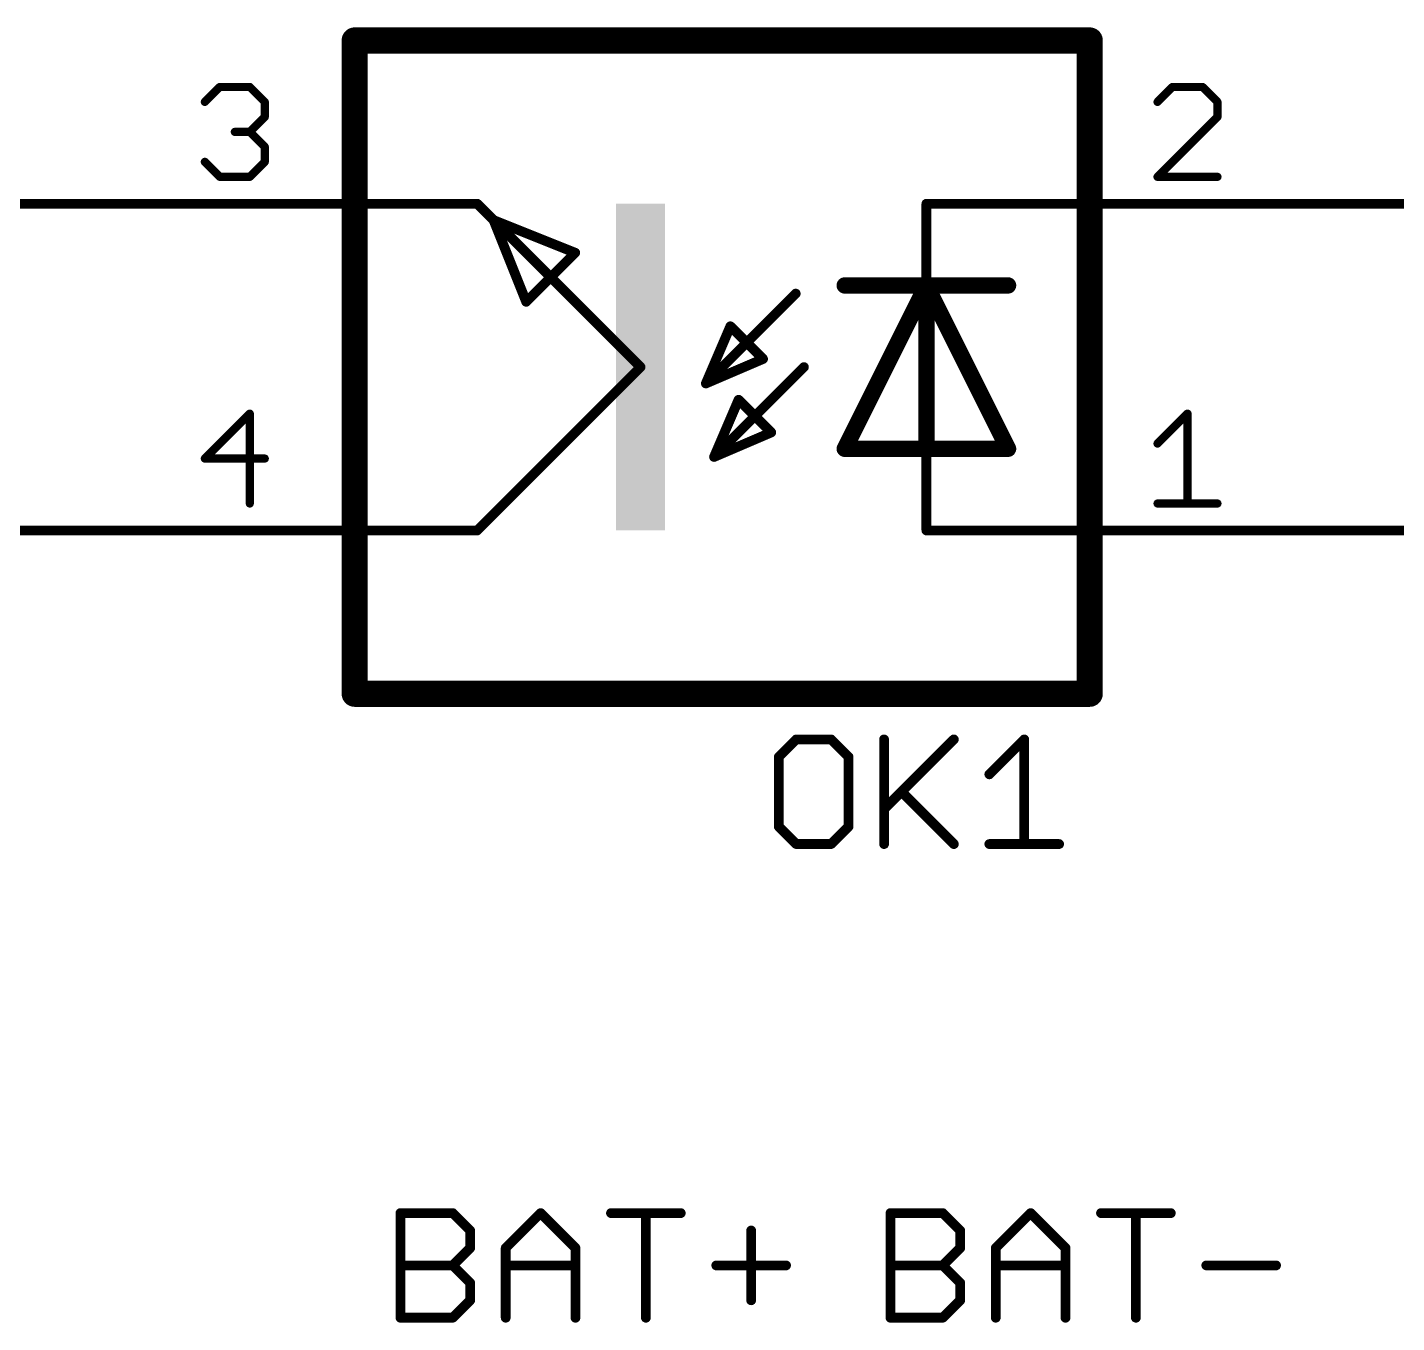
# Model space of a CAD drawing. Extents: x 38 to 196, y 11 to 104.
# Drawn here: x 130.17 to 151.46, y 66.42 to 86.56 of the extents above; entities that cross this region are included whole.
import ezdxf

# ---------------------------------------------------------------- set-up
doc = ezdxf.new("R2010")
doc.units = 0
for name, color, linetype in [('91', 94, 'CONTINUOUS'), ('94', 14, 'CONTINUOUS'), ('95', 250, 'CONTINUOUS')]:
    doc.layers.add(name, color=color, linetype=linetype)

# ---------------------------------------------------------------- blocks, each defined once
blk = doc.blocks.new('RECT')
blk.add_solid([(-0.5, -0.5), (0.5, -0.5), (-0.5, 0.5), (0.5, 0.5)])

msp = doc.modelspace()

# ---------------------------------------------------------------- linework, layer by layer
at = {"layer": '91', "const_width": 0.1524}
for points in [[(132.08, 83.82), (111.76, 83.82)], [(149.86, 83.82), (177.8, 83.82)], [(119.38, 78.74), (132.08, 78.74)], [(149.86, 78.74), (152.4, 78.74)]]:
    msp.add_lwpolyline(points, dxfattribs=at)
at = {"layer": '91', "const_width": 0.0762}
for points in [[(132.08, 83.7819, 1), (132.08, 83.8581)], [(149.86, 83.8581, 1), (149.86, 83.7819)], [(132.08, 78.7019, 1), (132.08, 78.7781)], [(149.86, 78.7781, 1), (149.86, 78.7019)]]:
    msp.add_lwpolyline(points, format="xyb", dxfattribs=at)
at = {"layer": '94'}
for points, const_width in [([(146.685, 86.36), (135.255, 86.36)], 0.4064), ([(135.255, 76.2), (135.255, 86.36)], 0.4064), ([(146.685, 76.2), (146.685, 86.36)], 0.4064), ([(132.08, 83.82), (134.62, 83.82)], 0.1524), ([(137.16, 83.82), (134.62, 83.82)], 0.1524), ([(137.414, 83.566), (137.16, 83.82)], 0.1524), ([(144.145, 82.55), (144.145, 83.82)], 0.1524), ([(144.145, 83.82), (147.32, 83.82)], 0.1524), ([(149.86, 83.82), (147.32, 83.82)], 0.1524), ([(139.7, 81.28), (137.414, 83.566)], 0.1524), ([(137.922, 82.296), (137.414, 83.566)], 0.1524), ([(137.414, 83.566), (138.684, 83.058)], 0.1524), ([(138.684, 83.058), (137.922, 82.296)], 0.1524), ([(142.875, 80.01), (144.145, 82.55)], 0.254), ([(142.875, 82.55), (144.145, 82.55)], 0.254), ([(144.145, 82.55), (145.415, 80.01)], 0.254), ([(144.145, 82.55), (145.415, 82.55)], 0.254), ([(144.145, 80.01), (144.145, 82.55)], 0.254), ([(142.113, 82.423), (140.716, 81.026)], 0.1524), ([(141.097, 81.915), (140.716, 81.026)], 0.1524), ([(141.605, 81.407), (141.097, 81.915)], 0.1524), ([(137.16, 78.74), (139.7, 81.28)], 0.1524), ([(140.716, 81.026), (141.605, 81.407)], 0.1524), ([(142.24, 81.28), (140.843, 79.883)], 0.1524), ([(141.224, 80.772), (140.843, 79.883)], 0.1524), ([(141.732, 80.264), (141.224, 80.772)], 0.1524), ([(140.843, 79.883), (141.732, 80.264)], 0.1524), ([(142.875, 80.01), (144.145, 80.01)], 0.254), ([(144.145, 80.01), (145.415, 80.01)], 0.254), ([(144.145, 78.74), (144.145, 80.01)], 0.1524), ([(132.08, 78.74), (134.62, 78.74)], 0.1524), ([(137.16, 78.74), (134.62, 78.74)], 0.1524), ([(144.145, 78.74), (147.32, 78.74)], 0.1524), ([(149.86, 78.74), (147.32, 78.74)], 0.1524), ([(146.685, 76.2), (135.255, 76.2)], 0.4064)]:
    msp.add_lwpolyline(points, dxfattribs=dict(at, const_width=const_width))
for points, const_width in [([(135.255, 86.4616, 1), (135.255, 86.2584)], 0.2032), ([(135.3566, 86.36, 1), (135.1534, 86.36)], 0.2032), ([(146.7866, 86.36, 1), (146.5834, 86.36)], 0.2032), ([(146.685, 86.2584, 1), (146.685, 86.4616)], 0.2032), ([(132.08, 83.8581, 1), (132.08, 83.7819)], 0.0762), ([(134.62, 83.8581, 1), (134.62, 83.7819)], 0.0762), ([(134.62, 83.7819, 1), (134.62, 83.8581)], 0.0762), ([(137.1869, 83.8469, 1), (137.1331, 83.7931)], 0.0762), ([(137.16, 83.7819, 1), (137.16, 83.8581)], 0.0762), ([(144.1831, 83.82, 1), (144.1069, 83.82)], 0.0762), ([(144.145, 83.8581, 1), (144.145, 83.7819)], 0.0762), ([(147.32, 83.8581, 1), (147.32, 83.7819)], 0.0762), ([(147.32, 83.7819, 1), (147.32, 83.8581)], 0.0762), ([(149.86, 83.7819, 1), (149.86, 83.8581)], 0.0762), ([(137.4494, 83.5801, 1), (137.3786, 83.5519)], 0.0762), ([(137.4281, 83.6014, 1), (137.3999, 83.5306)], 0.0762), ([(137.4409, 83.5929, 1), (137.3871, 83.5391)], 0.0762), ([(137.3871, 83.5391, 1), (137.4409, 83.5929)], 0.0762), ([(138.7109, 83.0311, 1), (138.6571, 83.0849)], 0.0762), ([(138.6699, 83.0226, 1), (138.6981, 83.0934)], 0.0762), ([(142.875, 82.6135, 1), (142.875, 82.4865)], 0.127), ([(144.2018, 82.5784, 1), (144.0882, 82.5216)], 0.127), ([(144.145, 82.6135, 1), (144.145, 82.4865)], 0.127), ([(144.2085, 82.55, 1), (144.0815, 82.55)], 0.127), ([(144.2018, 82.5216, 1), (144.0882, 82.5784)], 0.127), ([(144.145, 82.4865, 1), (144.145, 82.6135)], 0.127), ([(145.415, 82.4865, 1), (145.415, 82.6135)], 0.127), ([(142.1399, 82.3961, 1), (142.0861, 82.4499)], 0.0762), ([(144.1069, 82.55, 1), (144.1831, 82.55)], 0.0762), ([(137.8951, 82.3229, 1), (137.9489, 82.2691)], 0.0762), ([(137.8866, 82.2819, 1), (137.9574, 82.3101)], 0.0762), ([(141.1239, 81.9419, 1), (141.0701, 81.8881)], 0.0762), ([(141.132, 81.9, 1), (141.062, 81.93)], 0.0762), ([(139.7269, 81.2531, 1), (139.6731, 81.3069)], 0.0762), ([(139.6731, 81.2531, 1), (139.7269, 81.3069)], 0.0762), ([(141.5781, 81.3801, 1), (141.6319, 81.4339)], 0.0762), ([(141.62, 81.372, 1), (141.59, 81.442)], 0.0762), ([(142.2669, 81.2531, 1), (142.2131, 81.3069)], 0.0762), ([(140.701, 81.061, 1), (140.731, 80.991)], 0.0762), ([(140.681, 81.041, 1), (140.751, 81.011)], 0.0762), ([(140.6891, 81.0529, 1), (140.7429, 80.9991)], 0.0762), ([(141.2509, 80.7989, 1), (141.1971, 80.7451)], 0.0762), ([(141.259, 80.757, 1), (141.189, 80.787)], 0.0762), ([(141.7051, 80.2371, 1), (141.7589, 80.2909)], 0.0762), ([(141.747, 80.229, 1), (141.717, 80.299)], 0.0762), ([(142.875, 80.0735, 1), (142.875, 79.9465)], 0.127), ([(142.8182, 80.0384, 1), (142.9318, 79.9816)], 0.127), ([(144.145, 80.0735, 1), (144.145, 79.9465)], 0.127), ([(144.0815, 80.01, 1), (144.2085, 80.01)], 0.127), ([(144.1831, 80.01, 1), (144.1069, 80.01)], 0.0762), ([(144.145, 79.9465, 1), (144.145, 80.0735)], 0.127), ([(145.3582, 79.9816, 1), (145.4718, 80.0384)], 0.127), ([(145.415, 79.9465, 1), (145.415, 80.0735)], 0.127), ([(140.828, 79.918, 1), (140.858, 79.848)], 0.0762), ([(140.808, 79.898, 1), (140.878, 79.868)], 0.0762), ([(140.8161, 79.9099, 1), (140.8699, 79.8561)], 0.0762), ([(132.08, 78.7781, 1), (132.08, 78.7019)], 0.0762), ([(134.62, 78.7781, 1), (134.62, 78.7019)], 0.0762), ([(134.62, 78.7019, 1), (134.62, 78.7781)], 0.0762), ([(137.1331, 78.7669, 1), (137.1869, 78.7131)], 0.0762), ([(137.16, 78.7019, 1), (137.16, 78.7781)], 0.0762), ([(144.145, 78.7781, 1), (144.145, 78.7019)], 0.0762), ([(147.32, 78.7781, 1), (147.32, 78.7019)], 0.0762), ([(147.32, 78.7019, 1), (147.32, 78.7781)], 0.0762), ([(149.86, 78.7019, 1), (149.86, 78.7781)], 0.0762), ([(144.1069, 78.74, 1), (144.1831, 78.74)], 0.0762), ([(135.255, 76.3016, 1), (135.255, 76.0984)], 0.2032), ([(135.1534, 76.2, 1), (135.3566, 76.2)], 0.2032), ([(146.5834, 76.2, 1), (146.7866, 76.2)], 0.2032), ([(146.685, 76.0984, 1), (146.685, 76.3016)], 0.2032)]:
    msp.add_lwpolyline(points, format="xyb", dxfattribs=dict(at, const_width=const_width))
at = {"layer": '95'}
for points, const_width in [([(132.9246, 85.4043), (133.1577, 85.6373)], 0.127), ([(133.1577, 85.6373), (133.6237, 85.6373)], 0.127), ([(133.6237, 85.6373), (133.8568, 85.4043)], 0.127), ([(147.9721, 85.6373), (147.7391, 85.4043)], 0.127), ([(148.4382, 85.6373), (147.9721, 85.6373)], 0.127), ([(148.6712, 85.4043), (148.4382, 85.6373)], 0.127), ([(133.8568, 85.4043), (133.8568, 85.1712)], 0.127), ([(148.6712, 85.1712), (148.6712, 85.4043)], 0.127), ([(133.8568, 85.1712), (133.6237, 84.9382)], 0.127), ([(147.7391, 84.2391), (148.6712, 85.1712)], 0.127), ([(133.6237, 84.9382), (133.3907, 84.9382)], 0.127), ([(133.6237, 84.9382), (133.8568, 84.7052)], 0.127), ([(133.8568, 84.7052), (133.8568, 84.4721)], 0.127), ([(133.1577, 84.2391), (132.9246, 84.4721)], 0.127), ([(133.8568, 84.4721), (133.6237, 84.2391)], 0.127), ([(133.6237, 84.2391), (133.1577, 84.2391)], 0.127), ([(148.6712, 84.2391), (147.7391, 84.2391)], 0.127), ([(133.6237, 80.5573), (132.9246, 79.8582)], 0.127), ([(133.6237, 79.1591), (133.6237, 80.5573)], 0.127), ([(147.7391, 80.0912), (148.2052, 80.5573)], 0.127), ([(148.2052, 80.5573), (148.2052, 79.1591)], 0.127), ([(132.9246, 79.8582), (133.8568, 79.8582)], 0.127), ([(147.7391, 79.1591), (148.6712, 79.1591)], 0.127), ([(142.1209, 75.4902), (141.8497, 75.219)], 0.1524), ([(142.6632, 75.4902), (142.1209, 75.4902)], 0.1524), ([(142.9344, 75.219), (142.6632, 75.4902)], 0.1524), ([(143.4869, 75.4902), (143.4869, 73.8632)], 0.1524), ([(143.4869, 74.4055), (144.5715, 75.4902)], 0.1524), ([(145.124, 74.9479), (145.6664, 75.4902)], 0.1524), ([(145.6664, 75.4902), (145.6664, 73.8632)], 0.1524), ([(141.8497, 75.219), (141.8497, 74.1344)], 0.1524), ([(142.9344, 74.1344), (142.9344, 75.219)], 0.1524), ([(143.758, 74.6767), (144.5715, 73.8632)], 0.1524), ([(141.8497, 74.1344), (142.1209, 73.8632)], 0.1524), ([(142.6632, 73.8632), (142.9344, 74.1344)], 0.1524), ([(142.1209, 73.8632), (142.6632, 73.8632)], 0.1524), ([(145.124, 73.8632), (146.2087, 73.8632)], 0.1524), ([(135.9662, 66.4972), (135.9662, 68.1242)], 0.1524), ([(135.9662, 68.1242), (136.7797, 68.1242)], 0.1524), ([(136.7797, 68.1242), (137.0509, 67.853)], 0.1524), ([(137.6034, 67.5819), (138.1457, 68.1242)], 0.1524), ([(138.1457, 68.1242), (138.688, 67.5819)], 0.1524), ([(139.2405, 68.1242), (140.3252, 68.1242)], 0.1524), ([(139.7828, 66.4972), (139.7828, 68.1242)], 0.1524), ([(143.5862, 66.4972), (143.5862, 68.1242)], 0.1524), ([(143.5862, 68.1242), (144.3997, 68.1242)], 0.1524), ([(144.3997, 68.1242), (144.6709, 67.853)], 0.1524), ([(145.2234, 67.5819), (145.7657, 68.1242)], 0.1524), ([(145.7657, 68.1242), (146.308, 67.5819)], 0.1524), ([(146.8605, 68.1242), (147.9452, 68.1242)], 0.1524), ([(147.4028, 66.4972), (147.4028, 68.1242)], 0.1524), ([(137.0509, 67.853), (137.0509, 67.5819)], 0.1524), ([(141.42, 67.853), (141.42, 66.7684)], 0.1524), ([(144.6709, 67.853), (144.6709, 67.5819)], 0.1524), ([(137.0509, 67.5819), (136.7797, 67.3107)], 0.1524), ([(137.6034, 66.4972), (137.6034, 67.5819)], 0.1524), ([(138.688, 67.5819), (138.688, 66.4972)], 0.1524), ([(144.6709, 67.5819), (144.3997, 67.3107)], 0.1524), ([(145.2234, 66.4972), (145.2234, 67.5819)], 0.1524), ([(146.308, 67.5819), (146.308, 66.4972)], 0.1524), ([(135.9662, 67.3107), (136.7797, 67.3107)], 0.1524), ([(136.7797, 67.3107), (137.0509, 67.0395)], 0.1524), ([(137.6034, 67.3107), (138.688, 67.3107)], 0.1524), ([(140.8777, 67.3107), (141.9623, 67.3107)], 0.1524), ([(143.5862, 67.3107), (144.3997, 67.3107)], 0.1524), ([(144.3997, 67.3107), (144.6709, 67.0395)], 0.1524), ([(145.2234, 67.3107), (146.308, 67.3107)], 0.1524), ([(148.4977, 67.3107), (149.5823, 67.3107)], 0.1524), ([(137.0509, 67.0395), (137.0509, 66.7684)], 0.1524), ([(144.6709, 67.0395), (144.6709, 66.7684)], 0.1524), ([(137.0509, 66.7684), (136.7797, 66.4972)], 0.1524), ([(144.6709, 66.7684), (144.3997, 66.4972)], 0.1524), ([(136.7797, 66.4972), (135.9662, 66.4972)], 0.1524), ([(144.3997, 66.4972), (143.5862, 66.4972)], 0.1524)]:
    msp.add_lwpolyline(points, dxfattribs=dict(at, const_width=const_width))
for points, const_width in [([(133.1577, 85.669, 1), (133.1577, 85.6055)], 0.0635), ([(133.1801, 85.6148, 1), (133.1352, 85.6597)], 0.0635), ([(133.6462, 85.6597, 1), (133.6013, 85.6148)], 0.0635), ([(133.6237, 85.6055, 1), (133.6237, 85.669)], 0.0635), ([(147.9721, 85.669, 1), (147.9721, 85.6055)], 0.0635), ([(147.9946, 85.6148, 1), (147.9497, 85.6597)], 0.0635), ([(148.4606, 85.6597, 1), (148.4157, 85.6148)], 0.0635), ([(148.4382, 85.6055, 1), (148.4382, 85.669)], 0.0635), ([(132.9022, 85.4267, 1), (132.9471, 85.3818)], 0.0635), ([(133.8885, 85.4043, 1), (133.825, 85.4043)], 0.0635), ([(133.8343, 85.3818, 1), (133.8792, 85.4267)], 0.0635), ([(147.7166, 85.4267, 1), (147.7616, 85.3818)], 0.0635), ([(148.703, 85.4043, 1), (148.6395, 85.4043)], 0.0635), ([(148.6488, 85.3818, 1), (148.6937, 85.4267)], 0.0635), ([(133.825, 85.1712, 1), (133.8885, 85.1712)], 0.0635), ([(133.8792, 85.1488, 1), (133.8343, 85.1937)], 0.0635), ([(148.6395, 85.1712, 1), (148.703, 85.1712)], 0.0635), ([(148.6937, 85.1488, 1), (148.6488, 85.1937)], 0.0635), ([(133.3907, 84.9699, 1), (133.3907, 84.9064)], 0.0635), ([(133.6462, 84.9606, 1), (133.6013, 84.9157)], 0.0635), ([(133.6013, 84.9606, 1), (133.6462, 84.9157)], 0.0635), ([(133.6237, 84.9064, 1), (133.6237, 84.9699)], 0.0635), ([(133.8885, 84.7052, 1), (133.825, 84.7052)], 0.0635), ([(133.8343, 84.6827, 1), (133.8792, 84.7276)], 0.0635), ([(132.9471, 84.4946, 1), (132.9022, 84.4497)], 0.0635), ([(133.8792, 84.4497, 1), (133.8343, 84.4946)], 0.0635), ([(133.825, 84.4721, 1), (133.8885, 84.4721)], 0.0635), ([(133.1577, 84.2709, 1), (133.1577, 84.2074)], 0.0635), ([(133.1352, 84.2166, 1), (133.1801, 84.2616)], 0.0635), ([(133.6013, 84.2616, 1), (133.6462, 84.2166)], 0.0635), ([(133.6237, 84.2074, 1), (133.6237, 84.2709)], 0.0635), ([(147.7166, 84.2616, 1), (147.7616, 84.2166)], 0.0635), ([(147.7391, 84.2709, 1), (147.7391, 84.2074)], 0.0635), ([(148.6712, 84.2074, 1), (148.6712, 84.2709)], 0.0635), ([(133.6555, 80.5573, 1), (133.592, 80.5573)], 0.0635), ([(133.6462, 80.5348, 1), (133.6013, 80.5797)], 0.0635), ([(148.2369, 80.5573, 1), (148.1734, 80.5573)], 0.0635), ([(148.2276, 80.5348, 1), (148.1827, 80.5797)], 0.0635), ([(147.7166, 80.1137, 1), (147.7616, 80.0688)], 0.0635), ([(132.9246, 79.8899, 1), (132.9246, 79.8264)], 0.0635), ([(132.9022, 79.8806, 1), (132.9471, 79.8357)], 0.0635), ([(133.8568, 79.8264, 1), (133.8568, 79.8899)], 0.0635), ([(147.7391, 79.1909, 1), (147.7391, 79.1274)], 0.0635), ([(148.6712, 79.1274, 1), (148.6712, 79.1909)], 0.0635), ([(133.592, 79.1591, 1), (133.6555, 79.1591)], 0.0635), ([(148.1734, 79.1591, 1), (148.2369, 79.1591)], 0.0635), ([(142.1209, 75.5283, 1), (142.1209, 75.4521)], 0.0762), ([(142.1478, 75.4632, 1), (142.0939, 75.5171)], 0.0762), ([(142.6902, 75.5171, 1), (142.6363, 75.4632)], 0.0762), ([(142.6632, 75.4521, 1), (142.6632, 75.5283)], 0.0762), ([(143.525, 75.4902, 1), (143.4488, 75.4902)], 0.0762), ([(144.5985, 75.4632, 1), (144.5446, 75.5171)], 0.0762), ([(145.7045, 75.4902, 1), (145.6283, 75.4902)], 0.0762), ([(145.6933, 75.4632, 1), (145.6394, 75.5171)], 0.0762), ([(141.8878, 75.219, 1), (141.8116, 75.219)], 0.0762), ([(141.8228, 75.246, 1), (141.8767, 75.1921)], 0.0762), ([(142.9725, 75.219, 1), (142.8963, 75.219)], 0.0762), ([(142.9074, 75.1921, 1), (142.9613, 75.246)], 0.0762), ([(145.0971, 74.9748, 1), (145.151, 74.9209)], 0.0762), ([(143.785, 74.7036, 1), (143.7311, 74.6498)], 0.0762), ([(143.4599, 74.4325, 1), (143.5138, 74.3786)], 0.0762), ([(141.8767, 74.1613, 1), (141.8228, 74.1074)], 0.0762), ([(141.8116, 74.1344, 1), (141.8878, 74.1344)], 0.0762), ([(142.8963, 74.1344, 1), (142.9725, 74.1344)], 0.0762), ([(142.9613, 74.1074, 1), (142.9074, 74.1613)], 0.0762), ([(142.1209, 73.9013, 1), (142.1209, 73.8251)], 0.0762), ([(142.0939, 73.8363, 1), (142.1478, 73.8901)], 0.0762), ([(142.6363, 73.8901, 1), (142.6902, 73.8363)], 0.0762), ([(142.6632, 73.8251, 1), (142.6632, 73.9013)], 0.0762), ([(143.4488, 73.8632, 1), (143.525, 73.8632)], 0.0762), ([(144.5446, 73.8363, 1), (144.5985, 73.8901)], 0.0762), ([(145.124, 73.9013, 1), (145.124, 73.8251)], 0.0762), ([(145.6283, 73.8632, 1), (145.7045, 73.8632)], 0.0762), ([(146.2087, 73.8251, 1), (146.2087, 73.9013)], 0.0762), ([(136.0043, 68.1242, 1), (135.9281, 68.1242)], 0.0762), ([(135.9662, 68.1623, 1), (135.9662, 68.0861)], 0.0762), ([(136.8066, 68.1511, 1), (136.7528, 68.0972)], 0.0762), ([(136.7797, 68.0861, 1), (136.7797, 68.1623)], 0.0762), ([(138.1726, 68.1511, 1), (138.1187, 68.0972)], 0.0762), ([(138.1726, 68.0972, 1), (138.1187, 68.1511)], 0.0762), ([(139.2405, 68.1623, 1), (139.2405, 68.0861)], 0.0762), ([(139.8209, 68.1242, 1), (139.7447, 68.1242)], 0.0762), ([(140.3252, 68.0861, 1), (140.3252, 68.1623)], 0.0762), ([(143.6243, 68.1242, 1), (143.5481, 68.1242)], 0.0762), ([(143.5862, 68.1623, 1), (143.5862, 68.0861)], 0.0762), ([(144.4266, 68.1511, 1), (144.3728, 68.0972)], 0.0762), ([(144.3997, 68.0861, 1), (144.3997, 68.1623)], 0.0762), ([(145.7926, 68.1511, 1), (145.7387, 68.0972)], 0.0762), ([(145.7926, 68.0972, 1), (145.7387, 68.1511)], 0.0762), ([(146.8605, 68.1623, 1), (146.8605, 68.0861)], 0.0762), ([(147.4409, 68.1242, 1), (147.3647, 68.1242)], 0.0762), ([(147.9452, 68.0861, 1), (147.9452, 68.1623)], 0.0762), ([(137.089, 67.853, 1), (137.0128, 67.853)], 0.0762), ([(141.4581, 67.853, 1), (141.3819, 67.853)], 0.0762), ([(144.709, 67.853, 1), (144.6328, 67.853)], 0.0762), ([(137.0239, 67.8261, 1), (137.0778, 67.88)], 0.0762), ([(144.6439, 67.8261, 1), (144.6978, 67.88)], 0.0762), ([(137.0128, 67.5819, 1), (137.089, 67.5819)], 0.0762), ([(137.0778, 67.5549, 1), (137.0239, 67.6088)], 0.0762), ([(137.5764, 67.6088, 1), (137.6303, 67.5549)], 0.0762), ([(137.6415, 67.5819, 1), (137.5653, 67.5819)], 0.0762), ([(138.7261, 67.5819, 1), (138.6499, 67.5819)], 0.0762), ([(138.6611, 67.5549, 1), (138.715, 67.6088)], 0.0762), ([(144.6328, 67.5819, 1), (144.709, 67.5819)], 0.0762), ([(144.6978, 67.5549, 1), (144.6439, 67.6088)], 0.0762), ([(145.1964, 67.6088, 1), (145.2503, 67.5549)], 0.0762), ([(145.2615, 67.5819, 1), (145.1853, 67.5819)], 0.0762), ([(146.3461, 67.5819, 1), (146.2699, 67.5819)], 0.0762), ([(146.2811, 67.5549, 1), (146.335, 67.6088)], 0.0762), ([(135.9662, 67.3488, 1), (135.9662, 67.2726)], 0.0762), ([(136.8066, 67.3376, 1), (136.7528, 67.2838)], 0.0762), ([(136.7528, 67.3376, 1), (136.8066, 67.2838)], 0.0762), ([(136.7797, 67.2726, 1), (136.7797, 67.3488)], 0.0762), ([(137.6034, 67.3488, 1), (137.6034, 67.2726)], 0.0762), ([(138.688, 67.2726, 1), (138.688, 67.3488)], 0.0762), ([(140.8777, 67.3488, 1), (140.8777, 67.2726)], 0.0762), ([(141.9623, 67.2726, 1), (141.9623, 67.3488)], 0.0762), ([(143.5862, 67.3488, 1), (143.5862, 67.2726)], 0.0762), ([(144.4266, 67.3376, 1), (144.3728, 67.2838)], 0.0762), ([(144.3728, 67.3376, 1), (144.4266, 67.2838)], 0.0762), ([(144.3997, 67.2726, 1), (144.3997, 67.3488)], 0.0762), ([(145.2234, 67.3488, 1), (145.2234, 67.2726)], 0.0762), ([(146.308, 67.2726, 1), (146.308, 67.3488)], 0.0762), ([(148.4977, 67.3488, 1), (148.4977, 67.2726)], 0.0762), ([(149.5823, 67.2726, 1), (149.5823, 67.3488)], 0.0762), ([(137.089, 67.0395, 1), (137.0128, 67.0395)], 0.0762), ([(137.0239, 67.0126, 1), (137.0778, 67.0665)], 0.0762), ([(144.709, 67.0395, 1), (144.6328, 67.0395)], 0.0762), ([(144.6439, 67.0126, 1), (144.6978, 67.0665)], 0.0762), ([(137.0128, 66.7684, 1), (137.089, 66.7684)], 0.0762), ([(137.0778, 66.7414, 1), (137.0239, 66.7953)], 0.0762), ([(141.3819, 66.7684, 1), (141.4581, 66.7684)], 0.0762), ([(144.6328, 66.7684, 1), (144.709, 66.7684)], 0.0762), ([(144.6978, 66.7414, 1), (144.6439, 66.7953)], 0.0762), ([(135.9662, 66.5353, 1), (135.9662, 66.4591)], 0.0762), ([(135.9281, 66.4972, 1), (136.0043, 66.4972)], 0.0762), ([(136.7528, 66.5241, 1), (136.8066, 66.4703)], 0.0762), ([(136.7797, 66.4591, 1), (136.7797, 66.5353)], 0.0762), ([(137.5653, 66.4972, 1), (137.6415, 66.4972)], 0.0762), ([(138.6499, 66.4972, 1), (138.7261, 66.4972)], 0.0762), ([(139.7447, 66.4972, 1), (139.8209, 66.4972)], 0.0762), ([(143.5862, 66.5353, 1), (143.5862, 66.4591)], 0.0762), ([(143.5481, 66.4972, 1), (143.6243, 66.4972)], 0.0762), ([(144.3728, 66.5241, 1), (144.4266, 66.4703)], 0.0762), ([(144.3997, 66.4591, 1), (144.3997, 66.5353)], 0.0762), ([(145.1853, 66.4972, 1), (145.2615, 66.4972)], 0.0762), ([(146.2699, 66.4972, 1), (146.3461, 66.4972)], 0.0762), ([(147.3647, 66.4972, 1), (147.4409, 66.4972)], 0.0762)]:
    msp.add_lwpolyline(points, format="xyb", dxfattribs=dict(at, const_width=const_width))

# ---------------------------------------------------------------- block references
at = {"layer": '94', "xscale": 0.762, "yscale": 5.08, "rotation": 180}
msp.add_blockref('RECT', (139.7, 81.28), dxfattribs=at)

doc.saveas('drawing.dxf')
